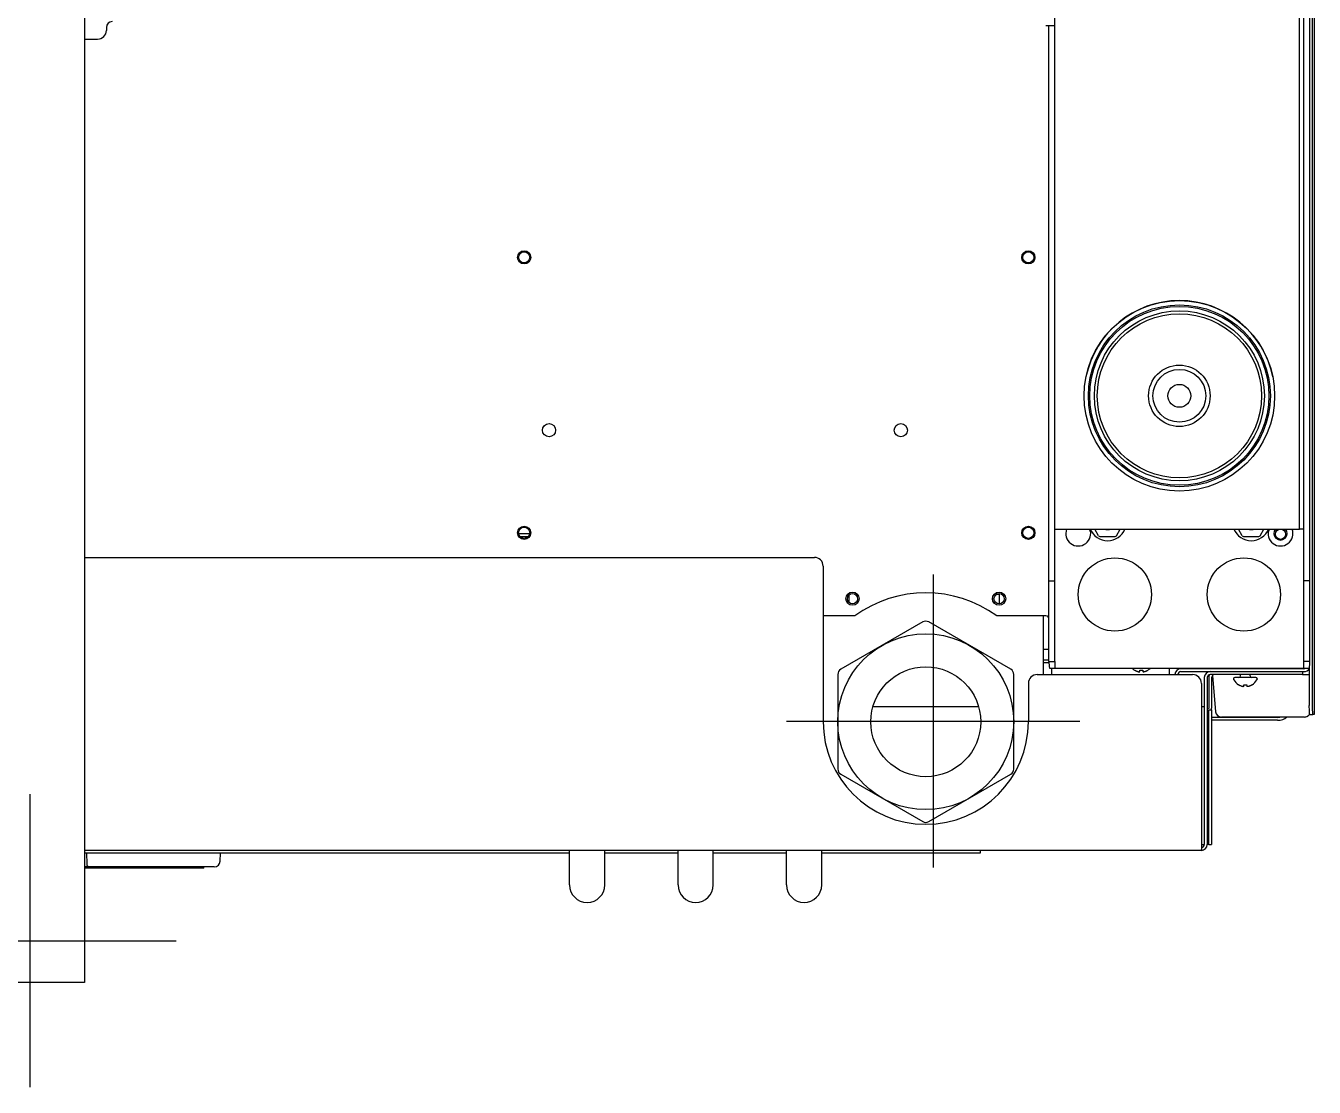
# Model space of a CAD drawing. Header units: millimetres. Extents: x 2482 to 7241, y 2335 to 6851.
# Drawn here: x 5405.5 to 5845, y 5819.4 to 6181.7 of the extents above; entities that cross this region are included whole.
import ezdxf

# ---------------------------------------------------------------- set-up
doc = ezdxf.new("R2010")
doc.units = ezdxf.units.MM
doc.header["$LTSCALE"] = 669.9
doc.layers.get('0').update_dxf_attribs({"linetype": 'CONTINUOUS'})
doc.layers.add('ASSI', color=7, linetype='CONTINUOUS')
doc.layers.add('GEOM', color=7, linetype='CONTINUOUS')

msp = doc.modelspace()

# ---------------------------------------------------------------- linework, layer by layer
at = {"linetype": 'Continuous'}
for p, q in [((5756.5, 6009.93), (5756.5, 6593)), ((5840, 6009.93), (5840, 6591.29)), ((5756.5, 6009.93), (5840, 6009.93)), ((5799.5, 5961.28), (5809.5, 5961.28)), ((5841, 5961.28), (5841.5, 5961.28))]:
    msp.add_line(p, q, dxfattribs=at)
at = {"color": 7, "linetype": 'Continuous'}
for p, q in [((5841.5, 6009.93), (5841.5, 6593)), ((5756.5, 6181.74), (5753.5, 6181.74)), ((5841.5, 6009.93), (5840, 6009.93)), ((5754.5, 5968.88), (5752.5, 5968.88)), ((5783.7, 5961.8), (5783.7, 5961.83)), ((5785.07, 5961.28), (5785.09, 5961.27)), ((5785.5, 5961.28), (5785.5, 5961.83)), ((5786.5, 5961.83), (5786.5, 5961.28)), ((5786.93, 5961.28), (5787, 5961.28)), ((5788.3, 5961.83), (5788.3, 5961.8)), ((5841.5, 5962.28), (5799.5, 5962.28)), ((5819.2, 5956.8), (5819.2, 5956.83)), ((5820.57, 5956.28), (5820.59, 5956.27)), ((5821, 5956.28), (5821, 5956.83)), ((5822, 5956.83), (5822, 5956.28)), ((5822.43, 5956.28), (5822.5, 5956.28)), ((5823.8, 5956.83), (5823.8, 5956.8))]:
    msp.add_line(p, q, dxfattribs=at)
at = {"color": 1}
for p, q in [((5715, 5994.39), (5715, 5894.39)), ((5665, 5944.39), (5765, 5944.39))]:
    msp.add_line(p, q, dxfattribs=at)
at = {"color": 6}
for p, q in [((5406.86, 5919.43), (5406.86, 5819.43)), ((5356.86, 5869.43), (5456.86, 5869.43))]:
    msp.add_line(p, q, dxfattribs=at)
at = {"linetype": 'Continuous'}
msp.add_circle((5833.5, 6008.18), 1.75, dxfattribs=at)
for centre, radius, start, end in [((5799, 6055.43), 32.5, 11.4604, 168.5396), ((5799.5, 5960.28), 1, 90, 180), ((5841.5, 5963.28), 2, 270, 334.8272)]:
    msp.add_arc(centre, radius, start, end, dxfattribs=at)
at = {"color": 7, "linetype": 'Continuous'}
for centre, radius, start, end in [((5786.2, 5965.9), 4.8, 226.5381, 238.6273), ((5786.19, 5965.89), 4.75, 238.4659, 241.0313), ((5786.18, 5965.88), 4.75, 241.0316, 241.9926), ((5786.18, 5965.88), 4.75, 241.9926, 243.3187), ((5786.18, 5965.88), 4.74, 243.3188, 244.4598), ((5786.18, 5965.87), 4.74, 244.4598, 245.4278), ((5786.18, 5965.87), 4.73, 245.4278, 246.6825), ((5786.18, 5965.86), 4.73, 246.6826, 247.4526), ((5786.17, 5965.86), 4.72, 247.4524, 248.9975), ((5786.17, 5965.85), 4.72, 248.9977, 249.4819), ((5786.17, 5965.84), 4.7, 249.4813, 251.5344), ((5786.16, 5965.82), 4.68, 251.535, 252.6227), ((5786.16, 5965.81), 4.67, 252.6228, 253.6051), ((5786.15, 5965.78), 4.64, 253.6036, 255.6824), ((5785.25, 5963.27), 2.01, 262.7259, 264.7415), ((5785.25, 5963.24), 1.97, 265.3984, 266.7833), ((5785.25, 5963.23), 1.96, 266.7841, 267.6235), ((5785.25, 5963.22), 1.96, 267.6233, 268.8455), ((5785.25, 5963.22), 1.95, 268.8459, 270.9258), ((5785.25, 5963.22), 1.95, 270.9261, 271.9964), ((5785.25, 5963.23), 1.96, 271.9964, 273.0228), ((5785.25, 5963.24), 1.97, 273.0233, 274.286), ((5785.25, 5963.25), 1.98, 274.2856, 275.1372), ((5785.25, 5963.27), 2.01, 275.1401, 277.2744), ((5786, 5965.6), 3.8, 262.4351, 277.5649), ((5786.75, 5963.27), 2.01, 262.7256, 264.8598), ((5786.75, 5963.25), 1.98, 264.8627, 265.7144), ((5786.75, 5963.24), 1.97, 265.714, 266.9767), ((5786.75, 5963.23), 1.96, 266.9771, 268.0037), ((5786.75, 5963.22), 1.95, 268.0037, 269.0738), ((5786.75, 5963.22), 1.95, 269.0741, 271.1541), ((5786.75, 5963.22), 1.95, 271.1544, 272.3767), ((5786.75, 5963.23), 1.96, 272.3765, 273.2159), ((5786.75, 5963.24), 1.97, 273.2166, 274.6016), ((5786.75, 5963.25), 1.98, 274.6009, 275.2558), ((5785.85, 5965.78), 4.64, 284.3176, 286.3964), ((5785.84, 5965.81), 4.67, 286.3949, 287.3772), ((5785.84, 5965.82), 4.68, 287.3773, 288.465), ((5785.83, 5965.84), 4.7, 288.4656, 290.5187), ((5785.83, 5965.85), 4.72, 290.5181, 291.0023), ((5785.83, 5965.86), 4.72, 291.0025, 292.5476), ((5785.82, 5965.86), 4.73, 292.5474, 293.3174), ((5785.82, 5965.87), 4.73, 293.3175, 294.5722), ((5785.82, 5965.87), 4.74, 294.5722, 295.5402), ((5785.82, 5965.88), 4.74, 295.5402, 296.6812), ((5785.82, 5965.88), 4.75, 296.6813, 298.0074), ((5785.82, 5965.88), 4.75, 298.0074, 298.9684), ((5785.81, 5965.89), 4.75, 298.9687, 301.5341), ((5785.8, 5965.9), 4.8, 301.3727, 313.4619), ((5799.5, 5960.28), 2, 90, 180), ((5841.5, 5963.28), 1, 270, 301.7554), ((5821.7, 5960.9), 4.8, 210.3012, 238.6273), ((5821.69, 5960.89), 4.75, 238.4659, 241.0313), ((5821.68, 5960.88), 4.75, 241.0316, 241.9926), ((5821.68, 5960.88), 4.75, 241.9926, 243.3187), ((5821.68, 5960.88), 4.74, 243.3188, 244.4598), ((5821.68, 5960.87), 4.74, 244.4598, 245.4278), ((5821.68, 5960.87), 4.73, 245.4278, 246.6825), ((5821.68, 5960.86), 4.73, 246.6826, 247.4526), ((5821.67, 5960.86), 4.72, 247.4524, 248.9975), ((5821.67, 5960.85), 4.72, 248.9977, 249.4819), ((5821.67, 5960.84), 4.7, 249.4813, 251.5344), ((5821.66, 5960.82), 4.68, 251.535, 252.6227), ((5821.66, 5960.81), 4.67, 252.6228, 253.6051), ((5821.65, 5960.78), 4.64, 253.6036, 255.6824), ((5820.75, 5958.27), 2.01, 262.7259, 264.7415), ((5820.75, 5958.24), 1.97, 265.3984, 266.7833), ((5820.75, 5958.23), 1.96, 266.7841, 267.6235), ((5820.75, 5958.22), 1.96, 267.6233, 268.8455), ((5820.75, 5958.22), 1.95, 268.8459, 270.9258), ((5820.75, 5958.22), 1.95, 270.9261, 271.9964), ((5820.75, 5958.23), 1.96, 271.9964, 273.0228), ((5820.75, 5958.24), 1.97, 273.0233, 274.286), ((5820.75, 5958.25), 1.98, 274.2856, 275.1372), ((5820.75, 5958.27), 2.01, 275.1401, 277.2744), ((5821.5, 5960.6), 3.8, 262.4351, 277.5649), ((5822.25, 5958.27), 2.01, 262.7256, 264.8598), ((5822.25, 5958.25), 1.98, 264.8627, 265.7144), ((5822.25, 5958.24), 1.97, 265.714, 266.9767), ((5822.25, 5958.23), 1.96, 266.9771, 268.0037), ((5822.25, 5958.22), 1.95, 268.0037, 269.0738), ((5822.25, 5958.22), 1.95, 269.0741, 271.1541), ((5822.25, 5958.22), 1.95, 271.1544, 272.3767), ((5822.25, 5958.23), 1.96, 272.3765, 273.2159), ((5822.25, 5958.24), 1.97, 273.2166, 274.6016), ((5822.25, 5958.25), 1.98, 274.6009, 275.2558), ((5821.35, 5960.78), 4.64, 284.3176, 286.3964), ((5821.34, 5960.81), 4.67, 286.3949, 287.3772), ((5821.34, 5960.82), 4.68, 287.3773, 288.465), ((5821.33, 5960.84), 4.7, 288.4656, 290.5187), ((5821.33, 5960.85), 4.72, 290.5181, 291.0023), ((5821.33, 5960.86), 4.72, 291.0025, 292.5476), ((5821.32, 5960.86), 4.73, 292.5474, 293.3174), ((5821.32, 5960.87), 4.73, 293.3175, 294.5722), ((5821.32, 5960.87), 4.74, 294.5722, 295.5402), ((5821.32, 5960.88), 4.74, 295.5402, 296.6812), ((5821.32, 5960.88), 4.75, 296.6813, 298.0074), ((5821.32, 5960.88), 4.75, 298.0074, 298.9684), ((5821.31, 5960.89), 4.75, 298.9687, 301.5341), ((5821.3, 5960.9), 4.8, 301.3727, 329.6988)]:
    msp.add_arc(centre, radius, start, end, dxfattribs=at)
at = {"layer": 'ASSI', "color": 7, "linetype": 'Continuous'}
for p, q in [((5819.9, 5962.28), (5819.9, 5962.43)), ((5819.9, 5959.88), (5819.9, 5960.19)), ((5823.1, 5962.28), (5823.1, 5962.43)), ((5823.1, 5959.88), (5823.1, 5960.19)), ((5817.5, 5958.88), (5817.5, 5958.68)), ((5825.1, 5959.28), (5817.9, 5959.28)), ((5825.5, 5958.88), (5825.5, 5958.68))]:
    msp.add_line(p, q, dxfattribs=at)
at = {"layer": 'ASSI', "linetype": 'Continuous'}
for centre, radius in [((5575.5, 6102.68), 2.25), ((5575.5, 6102.68), 1.9), ((5747.5, 6102.68), 2.25), ((5747.5, 6102.68), 1.9), ((5584, 6043.68), 2.25), ((5704, 6043.68), 2.25), ((5575.5, 6008.68), 2.25), ((5575.5, 6008.68), 1.9), ((5747.5, 6008.68), 2.25), ((5747.5, 6008.68), 1.9), ((5687.5, 5986.18), 2.25), ((5687.5, 5986.18), 1.75), ((5737.5, 5986.18), 2.25), ((5737.5, 5986.18), 1.75)]:
    msp.add_circle(centre, radius, dxfattribs=at)
at = {"layer": 'ASSI', "color": 7, "linetype": 'Continuous'}
for centre, radius in [((5799, 6055.43), 32.5), ((5799, 6055.43), 31.04), ((5799, 6055.43), 30.54), ((5799, 6055.43), 10.5), ((5799, 6055.43), 9), ((5799, 6055.43), 3.9), ((5777, 5987.63), 12.5), ((5821, 5987.63), 12.5)]:
    msp.add_circle(centre, radius, dxfattribs=at)
for centre, radius, start, end in [((5764.5, 6008.43), 4.25, 159.2869, 20.7131), ((5833.5, 6008.43), 4.25, 159.2869, 20.7131), ((5786.2, 5965.9), 4.8, 226.5798, 238.6273), ((5785.8, 5965.9), 4.8, 301.3727, 313.4202), ((5817.9, 5958.88), 0.4, 90, 180), ((5817.9, 5958.68), 0.4, 180, 210.3012), ((5821.7, 5960.9), 4.8, 210.3012, 238.6273), ((5821.3, 5960.9), 4.8, 301.3727, 329.6988), ((5825.1, 5958.88), 0.4, 0, 90), ((5825.1, 5958.68), 0.4, 329.6988, 360)]:
    msp.add_arc(centre, radius, start, end, dxfattribs=at)
at = {"layer": 'ASSI', "linetype": 'Continuous'}
for centre, radius, start, end in [((5774.5, 6012.43), 6.75, 201.7483, 209.5193), ((5823.5, 6012.43), 6.75, 330.4807, 338.2517), ((5833.5, 6008.43), 2.25, 138.1814, 41.8186), ((5833.5, 6008.43), 1.9, 219.139, 323.6241)]:
    msp.add_arc(centre, radius, start, end, dxfattribs=at)
at = {"layer": 'GEOM', "color": 7, "linetype": 'Continuous'}
for p, q in [((5425.5, 6725.18), (5425.5, 5855.18)), ((5433, 6181.18), (5433, 6180.17)), ((5425.5, 6177.18), (5429.99, 6177.18)), ((5756.5, 5964.73), (5756.5, 6009.93)), ((5771.47, 6007.68), (5770.17, 6009.93)), ((5773.87, 6009.93), (5773.87, 6009.78)), ((5773.87, 6009.78), (5773.91, 6009.93)), ((5773.87, 6009.78), (5775.12, 6009.78)), ((5775.12, 6009.78), (5775.09, 6009.93)), ((5775.12, 6009.78), (5775.12, 6009.93)), ((5777.53, 6007.68), (5778.83, 6009.93)), ((5820.47, 6007.68), (5819.17, 6009.93)), ((5822.87, 6009.93), (5822.87, 6009.78)), ((5822.87, 6009.78), (5822.91, 6009.93)), ((5822.87, 6009.78), (5824.12, 6009.78)), ((5824.12, 6009.78), (5824.09, 6009.93)), ((5824.12, 6009.78), (5824.12, 6009.93)), ((5826.53, 6007.68), (5827.83, 6009.93)), ((5841.5, 5964.73), (5841.5, 6009.93)), ((5576.71, 6007.28), (5574.28, 6007.28)), ((5771.9, 6007.43), (5777.1, 6007.43)), ((5820.9, 6007.43), (5826.1, 6007.43)), ((5754.5, 5992.33), (5756.5, 5992.33)), ((5843.5, 5992.33), (5841.5, 5992.33)), ((5686.25, 5987.39), (5686.25, 5984.97)), ((5736.77, 5987.75), (5737.5, 5987.75)), ((5737.5, 5987.93), (5737.5, 5984.43)), ((5711.5, 5978.24), (5683.5, 5962.08)), ((5741.5, 5962.08), (5713.5, 5978.24)), ((5754.5, 5964.28), (5752.5, 5964.28)), ((5754.5, 5964.73), (5756.5, 5964.73)), ((5843.5, 5964.73), (5841.5, 5964.73)), ((5682.5, 5960.35), (5682.5, 5928.01)), ((5742.5, 5928.01), (5742.5, 5960.35)), ((5754.67, 5962.43), (5843.33, 5962.43)), ((5755.5, 5960.28), (5755.5, 5962.43)), ((5795.5, 5962.43), (5795.5, 5960.28)), ((5809.5, 5961.28), (5841, 5961.28)), ((5810.28, 5959.93), (5811.36, 5947.61)), ((5841, 5961.28), (5841, 5960.28)), ((5841, 5960.28), (5843.32, 5960.28)), ((5843.32, 5962.43), (5843.32, 5949.68)), ((5807.5, 5959.28), (5807.5, 5902.28)), ((5809, 5959.28), (5809, 5948.78)), ((5730.54, 5949.28), (5694.46, 5949.28)), ((5807.5, 5949.28), (5806.5, 5949.28)), ((5809, 5948.28), (5810, 5948.28)), ((5809, 5902.28), (5809, 5948.28)), ((5843.39, 5946.68), (5844.48, 5946.68)), ((5843.42, 5946.71), (5843.44, 5946.76)), ((5832.47, 5945.68), (5810, 5945.68)), ((5841.68, 5945.78), (5813.35, 5945.78)), ((5841.68, 5945.78), (5841.7, 5945.78)), ((5683.5, 5926.28), (5711.5, 5910.12)), ((5713.5, 5910.12), (5741.5, 5926.28)), ((5426.22, 5899.28), (5426.29, 5895.66)), ((5471.82, 5896.61), (5471.91, 5899.28)), ((5591, 5888.5), (5591, 5900.28)), ((5603, 5888.5), (5603, 5900.28)), ((5628, 5888.5), (5628, 5900.28)), ((5640, 5888.5), (5640, 5900.28)), ((5665, 5888.5), (5665, 5900.28)), ((5677, 5888.5), (5677, 5900.28)), ((5731, 5900.28), (5731, 5899.28)), ((5806.5, 5902.28), (5807.5, 5902.28)), ((5806.5, 5900.28), (5806.5, 5900.55)), ((5808.92, 5902.28), (5808.5, 5902.28)), ((5809, 5902.28), (5810, 5902.28)), ((5469.82, 5894.68), (5425.5, 5894.68)), ((5466.19, 5894.18), (5425.5, 5894.18)), ((5466.19, 5894.18), (5466.19, 5894.68)), ((5425.5, 5855.18), (5395.5, 5855.18))]:
    msp.add_line(p, q, dxfattribs=at)
at = {"layer": 'GEOM', "linetype": 'Continuous'}
for p, q in [((5843.5, 5964.73), (5843.5, 6595.67)), ((5844.32, 6544.17), (5844.32, 5949.68)), ((5845, 6544.15), (5845, 5946.68)), ((5754.5, 5964.73), (5754.5, 6181.74)), ((5577.35, 6008.28), (5573.65, 6008.28)), ((5425.5, 6000.28), (5674.5, 6000.28)), ((5677.5, 5997.28), (5677.5, 5944.18)), ((5688.3, 5980.28), (5677.5, 5980.28)), ((5753.5, 5980.28), (5736.69, 5980.28)), ((5752.5, 5980.28), (5752.5, 5960.28)), ((5752.5, 5965.28), (5754.5, 5965.28)), ((5750.5, 5960.28), (5803.5, 5960.28)), ((5841, 5960.28), (5809.5, 5960.28)), ((5747.5, 5957.28), (5747.5, 5944.18)), ((5806.5, 5957.28), (5806.5, 5900.55)), ((5808.5, 5959.28), (5808.5, 5902.28)), ((5810, 5959.28), (5810, 5948.78)), ((5810, 5948.28), (5810, 5902.28)), ((5845, 5946.68), (5844.48, 5946.68)), ((5832.47, 5944.68), (5810, 5944.68)), ((5806.5, 5900.28), (5425.5, 5900.28)), ((5591, 5899.28), (5425.5, 5899.28)), ((5628, 5899.28), (5603, 5899.28)), ((5665, 5899.28), (5640, 5899.28)), ((5731, 5899.28), (5677, 5899.28))]:
    msp.add_line(p, q, dxfattribs=at)
at = {"layer": 'GEOM', "color": 7, "linetype": 'Continuous'}
msp.add_lwpolyline([(5841.7, 5945.78), (5842.07, 5945.82), (5842.49, 5945.94), (5842.86, 5946.14), (5843.17, 5946.4), (5843.42, 5946.71)], dxfattribs=at)
for centre, radius in [((5799, 6055.43), 29), ((5799, 6055.43), 28), ((5712.5, 5944.18), 30), ((5712.5, 5944.18), 18.75)]:
    msp.add_circle(centre, radius, dxfattribs=at)
for centre, radius, start, end in [((5774.5, 6012.43), 6.45, 202.8197, 337.1803), ((5823.5, 6012.43), 6.45, 202.8197, 337.1803), ((5771.9, 6007.93), 0.5, 210, 270), ((5777.1, 6007.93), 0.5, 270, 330), ((5820.9, 6007.93), 0.5, 210, 270), ((5826.1, 6007.93), 0.5, 270, 330), ((5712.5, 5976.51), 2, 60, 120), ((5801.45, 5964.7), 44.95, 179.958, 182.891), ((5796.55, 5964.7), 44.95, 357.109, 0.042), ((5684.5, 5960.35), 2, 120, 180), ((5740.5, 5960.35), 2, 0, 60), ((5809.5, 5959.28), 2, 90, 180), ((5811, 5959.28), 2, 151.9195, 180), ((5819.3, 5959.88), 0.6, 270, 360), ((5823.7, 5959.88), 0.6, 180, 270), ((5808, 5948.78), 1, 346.5021, 360), ((5813.35, 5947.78), 2, 185, 270), ((5841.75, 5947.79), 1.99, 326.1364, 327.1037), ((5841.75, 5947.79), 1.99, 327.1037, 328.7825), ((5684.5, 5928.01), 2, 180, 240), ((5740.5, 5928.01), 2, 300, 360), ((5712.5, 5911.85), 2, 240, 300), ((5806.5, 5902.28), 1, 270, 360), ((5427.29, 5895.68), 1, 181.0001, 270.0061), ((5469.82, 5896.68), 2, 269.9999, 357.9984), ((5597, 5888.5), 6, 180, 360), ((5634, 5888.5), 6, 180, 360), ((5671, 5888.5), 6, 180, 360)]:
    msp.add_arc(centre, radius, start, end, dxfattribs=at)
at = {"layer": 'GEOM', "linetype": 'Continuous'}
for centre, radius, start, end in [((5674.5, 5997.28), 3, 0, 90), ((5712.5, 5947.18), 41, 53.8346, 126.1654), ((5753.5, 5979.28), 1, 0, 90), ((5750.5, 5957.28), 3, 90, 180), ((5803.5, 5957.28), 3, 0, 90), ((5809.5, 5959.28), 1, 90, 180), ((5811, 5959.28), 1, 120, 180), ((5808, 5948.78), 2, 345.4998, 360), ((5712.5, 5944.18), 35, 180, 360), ((5806.5, 5902.28), 2, 270, 360)]:
    msp.add_arc(centre, radius, start, end, dxfattribs=at)
at = {"layer": 'GEOM', "color": 7, "linetype": 'Continuous'}
for centre, major_axis, ratio, start_param, end_param in [((5429.98, 6180.18), (2.89, -0.89), 0.993, -1.268859, 0.297972), ((5435.01, 6181.18), (-2.01, 0), 0.993605, 4.712389, 6.283185), ((5832.47, 5946.68), (1.73, 0), 0.57735, -1.570796, -1.12367)]:
    msp.add_ellipse(centre, major_axis=major_axis, ratio=ratio, start_param=start_param, end_param=end_param, dxfattribs=at)
at = {"layer": 'GEOM', "linetype": 'Continuous'}
msp.add_ellipse((5832.47, 5946.68), major_axis=(3.46, 0), ratio=0.57735, start_param=-1.570796, end_param=-0.467724, dxfattribs=at)
for points in [[(5754.5, 5964.73), (5754.5, 5963.96), (5754.55, 5963.19), (5754.67, 5962.43)], [(5843.33, 5962.43), (5843.44, 5963.19), (5843.5, 5963.96), (5843.5, 5964.73)]]:
    msp.add_open_spline(points, degree=3, dxfattribs=at)
at = {"layer": 'GEOM', "color": 7, "linetype": 'Continuous'}
for points, knots in [([(5841.7, 5945.78), (5842.03, 5945.78), (5842.69, 5945.95), (5843.21, 5946.41), (5843.4, 5946.69)], [0, 0, 0, 0, 0.491735, 1, 1, 1, 1]), ([(5843.48, 5946.68), (5843.46, 5946.68), (5843.44, 5946.79), (5843.41, 5946.93), (5843.39, 5947.22), (5843.37, 5947.58), (5843.35, 5948.03), (5843.33, 5948.74), (5843.32, 5949.3), (5843.32, 5949.68)], [0, 0, 0, 0, 0.021666, 0.079165, 0.171618, 0.295699, 0.446725, 0.618937, 1, 1, 1, 1])]:
    msp.add_open_spline(points, degree=3, knots=knots, dxfattribs=at)
at = {"layer": 'GEOM', "linetype": 'Continuous'}
msp.add_open_spline([(5844.32, 5949.68), (5844.32, 5949.3), (5844.33, 5948.74), (5844.35, 5948.03), (5844.36, 5947.58), (5844.39, 5947.22), (5844.41, 5946.93), (5844.44, 5946.79), (5844.46, 5946.68), (5844.48, 5946.68)], degree=3, knots=[0, 0, 0, 0, 0.381063, 0.553275, 0.704301, 0.828382, 0.920835, 0.978334, 1, 1, 1, 1], dxfattribs=at)

doc.saveas('drawing.dxf')
